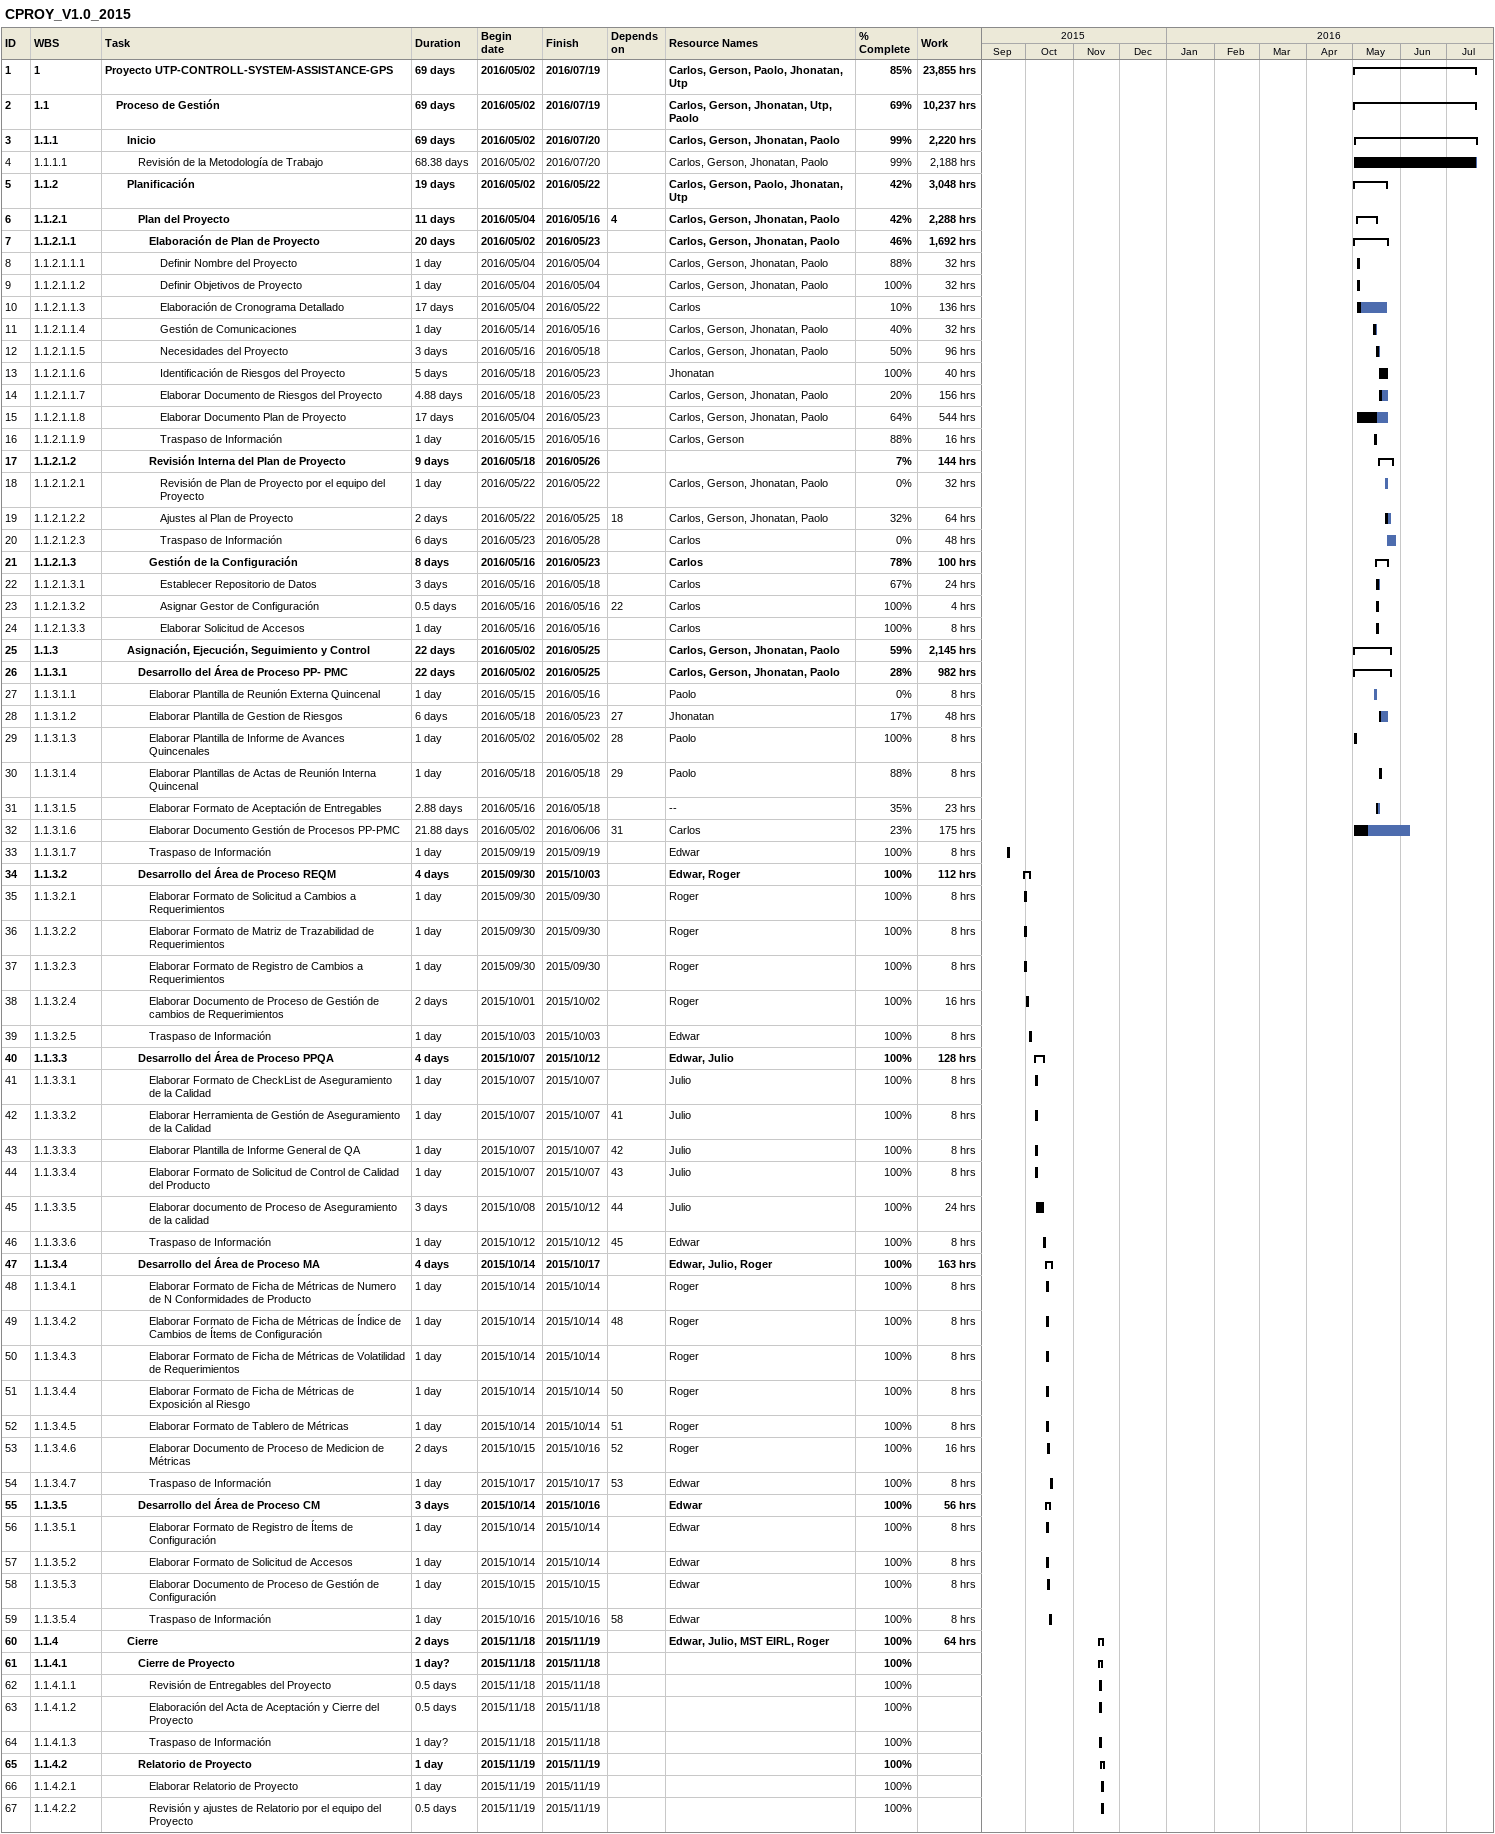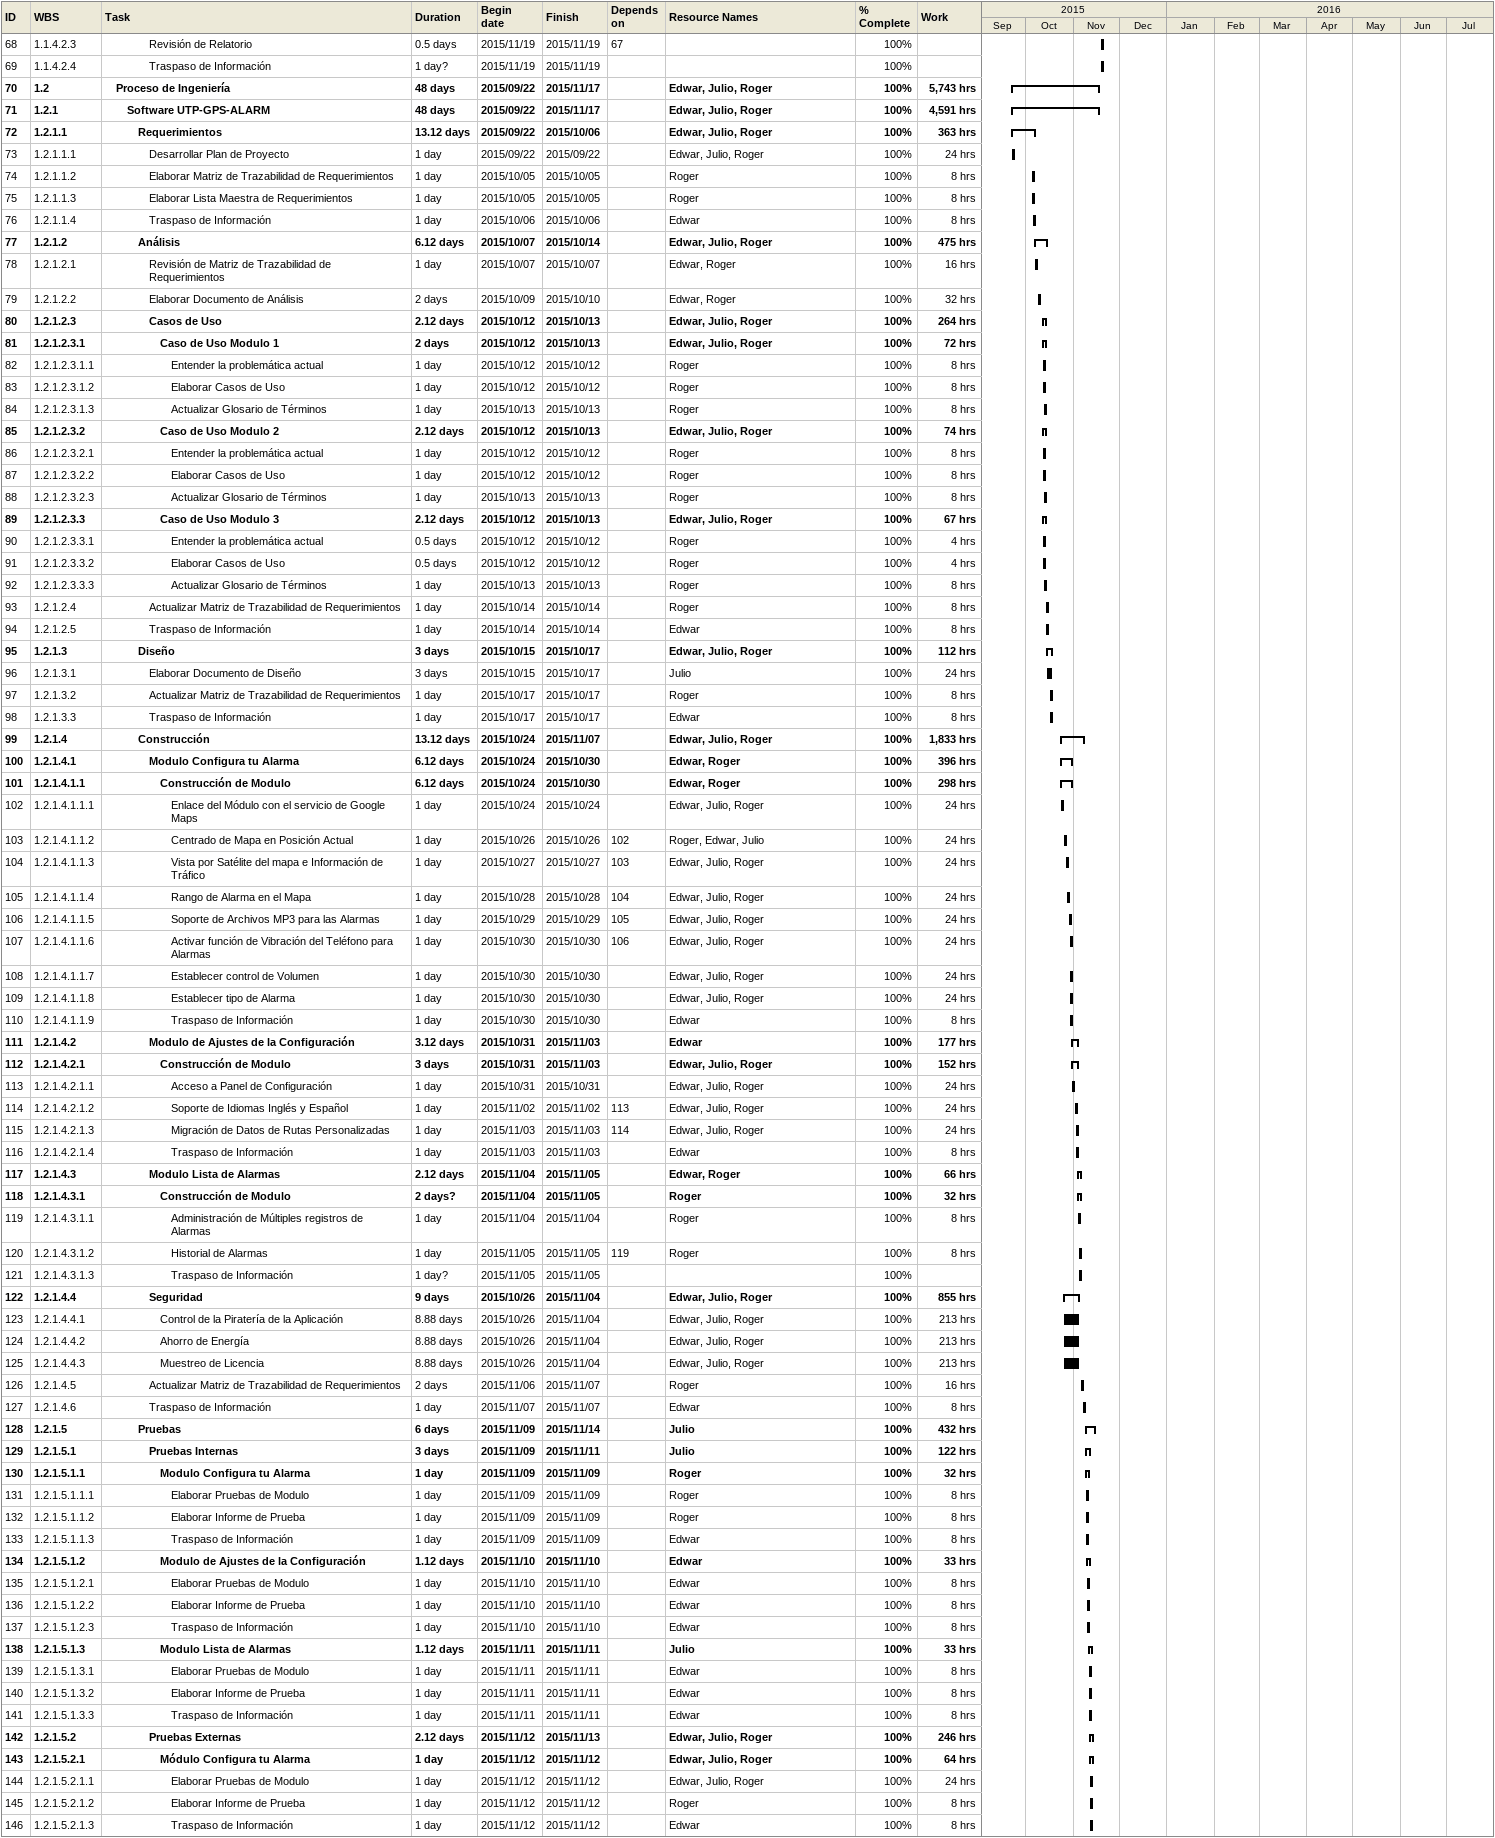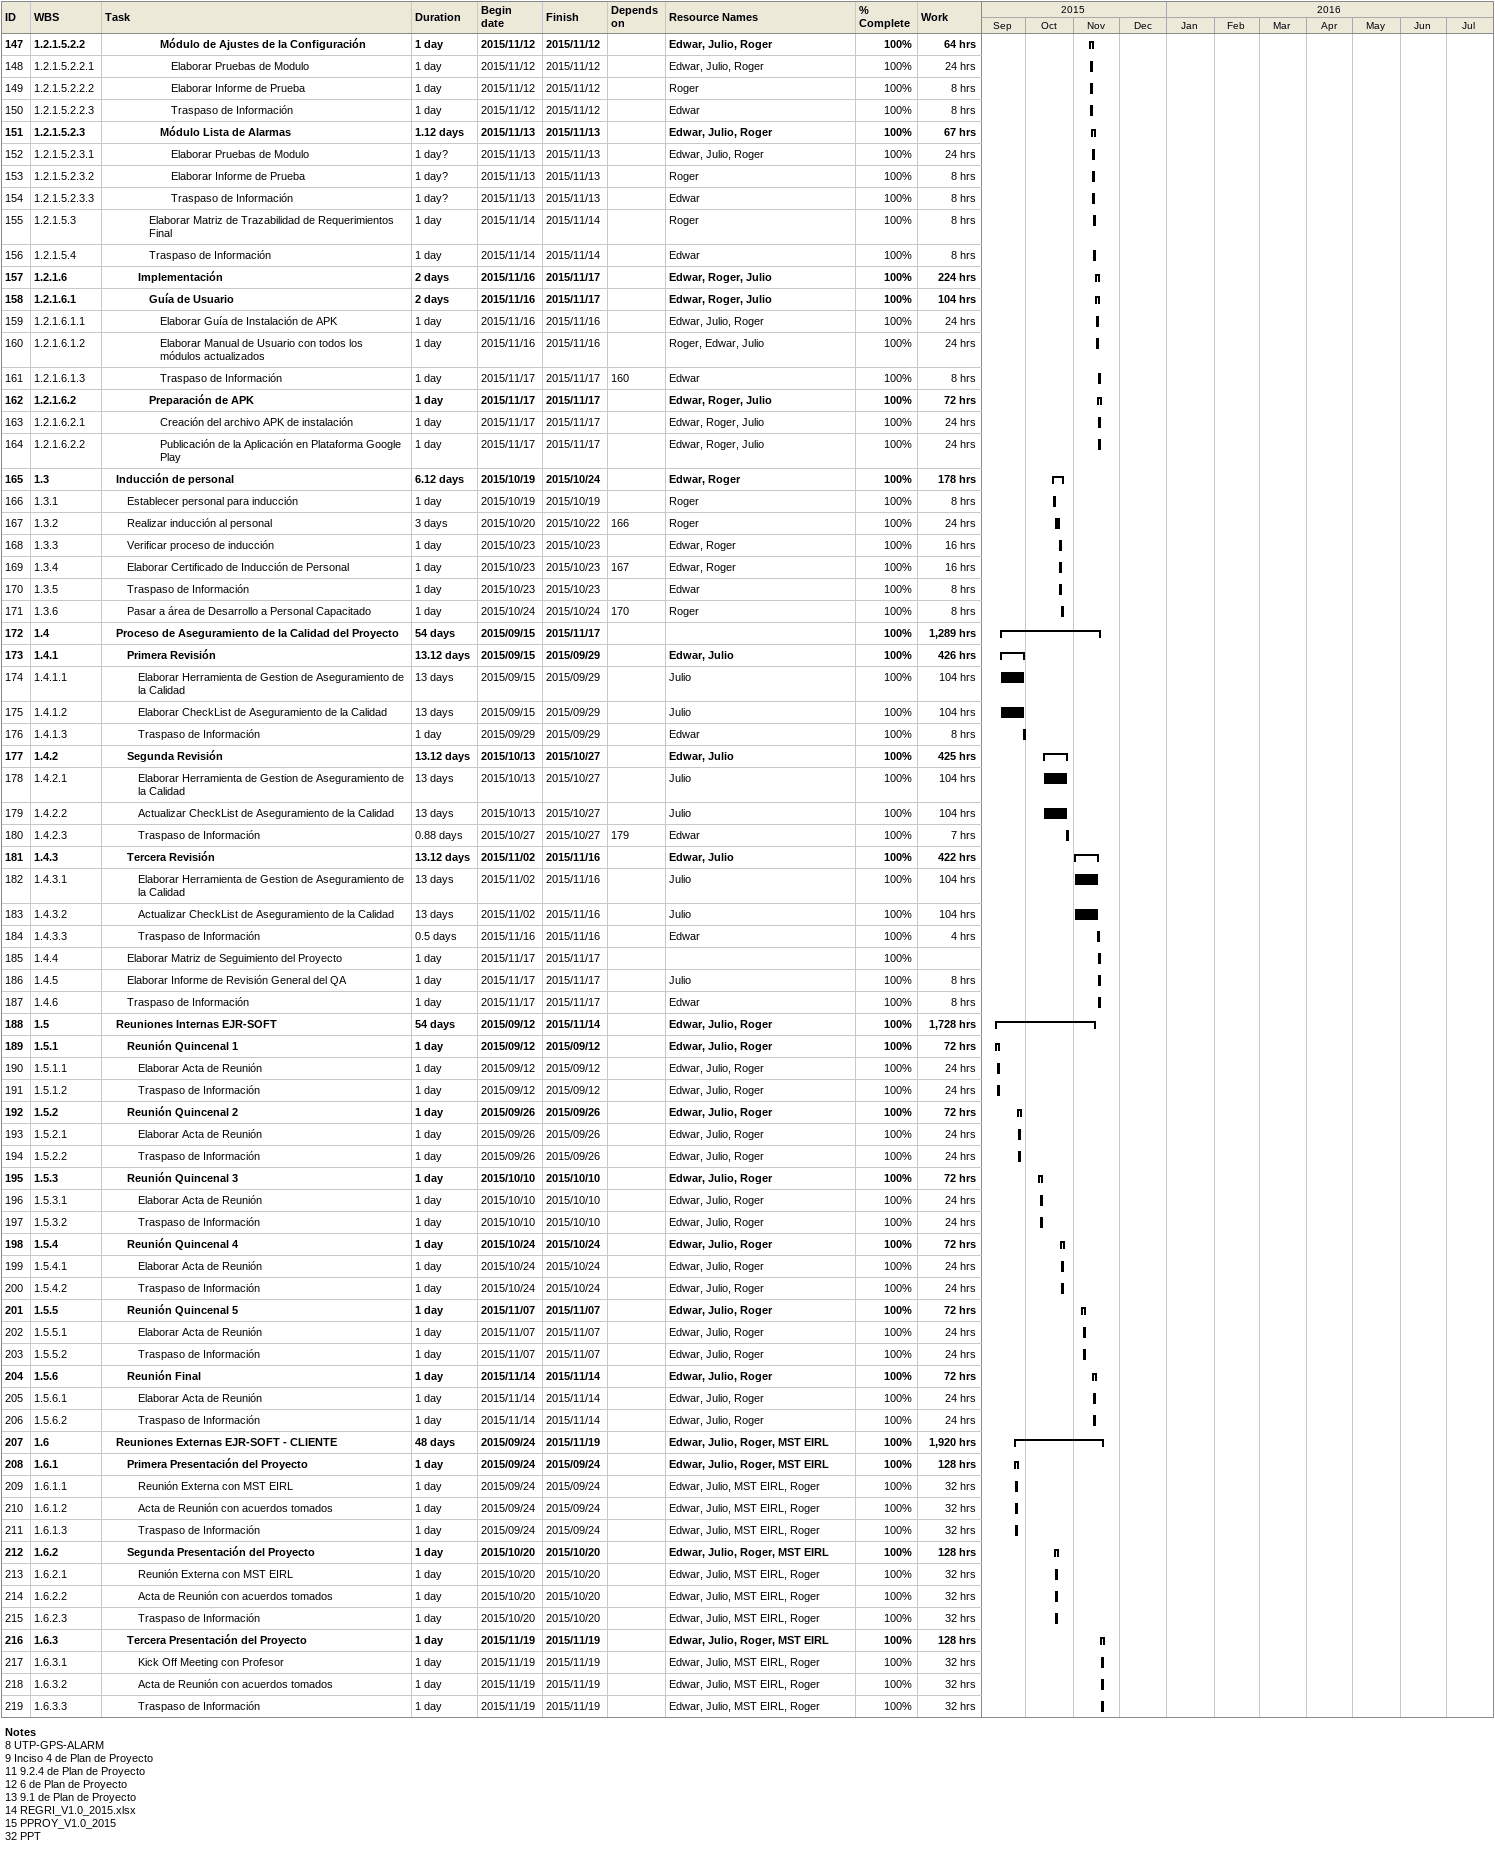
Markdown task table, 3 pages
CPROY_V1.0_2015

| ID | WBS | Task | Duration | Start | Finish | Predecessors | Resources | % complete | Work (h) |
|---|---|---|---|---|---|---|---|---|---|
| 1 | 1 | **Proyecto UTP-CONTROLL-SYSTEM-ASSISTANCE-GPS** | 69d | 2016-05-02 | 2016-07-19 |  | Carlos, Gerson, Paolo, Jhonatan, Utp | 85 | 23855 |
| 2 | 1.1 | **Proceso de Gestión** | 69d | 2016-05-02 | 2016-07-19 |  | Carlos, Gerson, Jhonatan, Utp, Paolo | 69 | 10237 |
| 3 | 1.1.1 | **Inicio** | 69d | 2016-05-02 | 2016-07-20 |  | Carlos, Gerson, Jhonatan, Paolo | 99 | 2220 |
| 4 | 1.1.1.1 | Revisión de la Metodología de Trabajo | 68.38d | 2016-05-02 | 2016-07-20 |  | Carlos, Gerson, Jhonatan, Paolo | 99 | 2188 |
| 5 | 1.1.2 | **Planificación** | 19d | 2016-05-02 | 2016-05-22 |  | Carlos, Gerson, Paolo, Jhonatan, Utp | 42 | 3048 |
| 6 | 1.1.2.1 | **Plan del Proyecto** | 11d | 2016-05-04 | 2016-05-16 | 4 | Carlos, Gerson, Jhonatan, Paolo | 42 | 2288 |
| 7 | 1.1.2.1.1 | **Elaboración de Plan de Proyecto** | 20d | 2016-05-02 | 2016-05-23 |  | Carlos, Gerson, Jhonatan, Paolo | 46 | 1692 |
| 8 | 1.1.2.1.1.1 | Definir Nombre del Proyecto | 1d | 2016-05-04 | 2016-05-04 |  | Carlos, Gerson, Jhonatan, Paolo | 88 | 32 |
| 9 | 1.1.2.1.1.2 | Definir Objetivos de Proyecto | 1d | 2016-05-04 | 2016-05-04 |  | Carlos, Gerson, Jhonatan, Paolo | 100 | 32 |
| 10 | 1.1.2.1.1.3 | Elaboración de Cronograma Detallado | 17d | 2016-05-04 | 2016-05-22 |  | Carlos | 10 | 136 |
| 11 | 1.1.2.1.1.4 | Gestión de Comunicaciones | 1d | 2016-05-14 | 2016-05-16 |  | Carlos, Gerson, Jhonatan, Paolo | 40 | 32 |
| 12 | 1.1.2.1.1.5 | Necesidades del Proyecto | 3d | 2016-05-16 | 2016-05-18 |  | Carlos, Gerson, Jhonatan, Paolo | 50 | 96 |
| 13 | 1.1.2.1.1.6 | Identificación de Riesgos del Proyecto | 5d | 2016-05-18 | 2016-05-23 |  | Jhonatan | 100 | 40 |
| 14 | 1.1.2.1.1.7 | Elaborar Documento de Riesgos del Proyecto | 4.88d | 2016-05-18 | 2016-05-23 |  | Carlos, Gerson, Jhonatan, Paolo | 20 | 156 |
| 15 | 1.1.2.1.1.8 | Elaborar Documento Plan de Proyecto | 17d | 2016-05-04 | 2016-05-23 |  | Carlos, Gerson, Jhonatan, Paolo | 64 | 544 |
| 16 | 1.1.2.1.1.9 | Traspaso de Información | 1d | 2016-05-15 | 2016-05-16 |  | Carlos, Gerson | 88 | 16 |
| 17 | 1.1.2.1.2 | **Revisión Interna del Plan de Proyecto** | 9d | 2016-05-18 | 2016-05-26 |  |  | 7 | 144 |
| 18 | 1.1.2.1.2.1 | Revisión de Plan de Proyecto por el equipo del Proyecto | 1d | 2016-05-22 | 2016-05-22 |  | Carlos, Gerson, Jhonatan, Paolo | 0 | 32 |
| 19 | 1.1.2.1.2.2 | Ajustes al Plan de Proyecto | 2d | 2016-05-22 | 2016-05-25 | 18 | Carlos, Gerson, Jhonatan, Paolo | 32 | 64 |
| 20 | 1.1.2.1.2.3 | Traspaso de Información | 6d | 2016-05-23 | 2016-05-28 |  | Carlos | 0 | 48 |
| 21 | 1.1.2.1.3 | **Gestión de la Configuración** | 8d | 2016-05-16 | 2016-05-23 |  | Carlos | 78 | 100 |
| 22 | 1.1.2.1.3.1 | Establecer Repositorio de Datos | 3d | 2016-05-16 | 2016-05-18 |  | Carlos | 67 | 24 |
| 23 | 1.1.2.1.3.2 | Asignar Gestor de Configuración | 0.5d | 2016-05-16 | 2016-05-16 | 22 | Carlos | 100 | 4 |
| 24 | 1.1.2.1.3.3 | Elaborar Solicitud de Accesos | 1d | 2016-05-16 | 2016-05-16 |  | Carlos | 100 | 8 |
| 25 | 1.1.3 | **Asignación, Ejecución, Seguimiento y Control** | 22d | 2016-05-02 | 2016-05-25 |  | Carlos, Gerson, Jhonatan, Paolo | 59 | 2145 |
| 26 | 1.1.3.1 | **Desarrollo del Área de Proceso PP- PMC** | 22d | 2016-05-02 | 2016-05-25 |  | Carlos, Gerson, Jhonatan, Paolo | 28 | 982 |
| 27 | 1.1.3.1.1 | Elaborar Plantilla de Reunión Externa Quincenal | 1d | 2016-05-15 | 2016-05-16 |  | Paolo | 0 | 8 |
| 28 | 1.1.3.1.2 | Elaborar Plantilla de Gestion de Riesgos | 6d | 2016-05-18 | 2016-05-23 | 27 | Jhonatan | 17 | 48 |
| 29 | 1.1.3.1.3 | Elaborar Plantilla de Informe de Avances Quincenales | 1d | 2016-05-02 | 2016-05-02 | 28 | Paolo | 100 | 8 |
| 30 | 1.1.3.1.4 | Elaborar Plantillas de Actas de Reunión Interna Quincenal | 1d | 2016-05-18 | 2016-05-18 | 29 | Paolo | 88 | 8 |
| 31 | 1.1.3.1.5 | Elaborar Formato de Aceptación de Entregables | 2.88d | 2016-05-16 | 2016-05-18 |  | -- | 35 | 23 |
| 32 | 1.1.3.1.6 | Elaborar Documento Gestión de Procesos PP-PMC | 21.88d | 2016-05-02 | 2016-06-06 | 31 | Carlos | 23 | 175 |
| 33 | 1.1.3.1.7 | Traspaso de Información | 1d | 2015-09-19 | 2015-09-19 |  | Edwar | 100 | 8 |
| 34 | 1.1.3.2 | **Desarrollo del Área de Proceso REQM** | 4d | 2015-09-30 | 2015-10-03 |  | Edwar, Roger | 100 | 112 |
| 35 | 1.1.3.2.1 | Elaborar Formato de Solicitud a Cambios a Requerimientos | 1d | 2015-09-30 | 2015-09-30 |  | Roger | 100 | 8 |
| 36 | 1.1.3.2.2 | Elaborar Formato de Matriz de Trazabilidad de Requerimientos | 1d | 2015-09-30 | 2015-09-30 |  | Roger | 100 | 8 |
| 37 | 1.1.3.2.3 | Elaborar Formato de Registro de Cambios a Requerimientos | 1d | 2015-09-30 | 2015-09-30 |  | Roger | 100 | 8 |
| 38 | 1.1.3.2.4 | Elaborar Documento de Proceso de Gestión de cambios de Requerimientos | 2d | 2015-10-01 | 2015-10-02 |  | Roger | 100 | 16 |
| 39 | 1.1.3.2.5 | Traspaso de Información | 1d | 2015-10-03 | 2015-10-03 |  | Edwar | 100 | 8 |
| 40 | 1.1.3.3 | **Desarrollo del Área de Proceso PPQA** | 4d | 2015-10-07 | 2015-10-12 |  | Edwar, Julio | 100 | 128 |
| 41 | 1.1.3.3.1 | Elaborar Formato de CheckList de Aseguramiento de la Calidad | 1d | 2015-10-07 | 2015-10-07 |  | Julio | 100 | 8 |
| 42 | 1.1.3.3.2 | Elaborar Herramienta de Gestión de Aseguramiento de la Calidad | 1d | 2015-10-07 | 2015-10-07 | 41 | Julio | 100 | 8 |
| 43 | 1.1.3.3.3 | Elaborar Plantilla de Informe General de QA | 1d | 2015-10-07 | 2015-10-07 | 42 | Julio | 100 | 8 |
| 44 | 1.1.3.3.4 | Elaborar Formato de Solicitud de Control de Calidad del Producto | 1d | 2015-10-07 | 2015-10-07 | 43 | Julio | 100 | 8 |
| 45 | 1.1.3.3.5 | Elaborar documento de Proceso de Aseguramiento de la calidad | 3d | 2015-10-08 | 2015-10-12 | 44 | Julio | 100 | 24 |
| 46 | 1.1.3.3.6 | Traspaso de Información | 1d | 2015-10-12 | 2015-10-12 | 45 | Edwar | 100 | 8 |
| 47 | 1.1.3.4 | **Desarrollo del Área de Proceso MA** | 4d | 2015-10-14 | 2015-10-17 |  | Edwar, Julio, Roger | 100 | 163 |
| 48 | 1.1.3.4.1 | Elaborar Formato de Ficha de Métricas de Numero de N Conformidades de Producto | 1d | 2015-10-14 | 2015-10-14 |  | Roger | 100 | 8 |
| 49 | 1.1.3.4.2 | Elaborar Formato de Ficha de Métricas de Índice de Cambios de Ítems de Configuración | 1d | 2015-10-14 | 2015-10-14 | 48 | Roger | 100 | 8 |
| 50 | 1.1.3.4.3 | Elaborar Formato de Ficha de Métricas de Volatilidad de Requerimientos | 1d | 2015-10-14 | 2015-10-14 |  | Roger | 100 | 8 |
| 51 | 1.1.3.4.4 | Elaborar Formato de Ficha de Métricas de Exposición al Riesgo | 1d | 2015-10-14 | 2015-10-14 | 50 | Roger | 100 | 8 |
| 52 | 1.1.3.4.5 | Elaborar Formato de Tablero de Métricas | 1d | 2015-10-14 | 2015-10-14 | 51 | Roger | 100 | 8 |
| 53 | 1.1.3.4.6 | Elaborar Documento de Proceso de Medicion de Métricas | 2d | 2015-10-15 | 2015-10-16 | 52 | Roger | 100 | 16 |
| 54 | 1.1.3.4.7 | Traspaso de Información | 1d | 2015-10-17 | 2015-10-17 | 53 | Edwar | 100 | 8 |
| 55 | 1.1.3.5 | **Desarrollo del Área de Proceso CM** | 3d | 2015-10-14 | 2015-10-16 |  | Edwar | 100 | 56 |
| 56 | 1.1.3.5.1 | Elaborar Formato de Registro de Ítems de Configuración | 1d | 2015-10-14 | 2015-10-14 |  | Edwar | 100 | 8 |
| 57 | 1.1.3.5.2 | Elaborar Formato de Solicitud de Accesos | 1d | 2015-10-14 | 2015-10-14 |  | Edwar | 100 | 8 |
| 58 | 1.1.3.5.3 | Elaborar Documento de Proceso de Gestión de Configuración | 1d | 2015-10-15 | 2015-10-15 |  | Edwar | 100 | 8 |
| 59 | 1.1.3.5.4 | Traspaso de Información | 1d | 2015-10-16 | 2015-10-16 | 58 | Edwar | 100 | 8 |
| 60 | 1.1.4 | **Cierre** | 2d | 2015-11-18 | 2015-11-19 |  | Edwar, Julio, MST EIRL, Roger | 100 | 64 |
| 61 | 1.1.4.1 | **Cierre de Proyecto** | 1d? | 2015-11-18 | 2015-11-18 |  |  | 100 |  |
| 62 | 1.1.4.1.1 | Revisión de Entregables del Proyecto | 0.5d | 2015-11-18 | 2015-11-18 |  |  | 100 |  |
| 63 | 1.1.4.1.2 | Elaboración del Acta de Aceptación y Cierre del Proyecto | 0.5d | 2015-11-18 | 2015-11-18 |  |  | 100 |  |
| 64 | 1.1.4.1.3 | Traspaso de Información | 1d? | 2015-11-18 | 2015-11-18 |  |  | 100 |  |
| 65 | 1.1.4.2 | **Relatorio de Proyecto** | 1d | 2015-11-19 | 2015-11-19 |  |  | 100 |  |
| 66 | 1.1.4.2.1 | Elaborar Relatorio de Proyecto | 1d | 2015-11-19 | 2015-11-19 |  |  | 100 |  |
| 67 | 1.1.4.2.2 | Revisión y ajustes de Relatorio por el equipo del Proyecto | 0.5d | 2015-11-19 | 2015-11-19 |  |  | 100 |  |
| 68 | 1.1.4.2.3 | Revisión de Relatorio | 0.5d | 2015-11-19 | 2015-11-19 | 67 |  | 100 |  |
| 69 | 1.1.4.2.4 | Traspaso de Información | 1d? | 2015-11-19 | 2015-11-19 |  |  | 100 |  |
| 70 | 1.2 | **Proceso de Ingeniería** | 48d | 2015-09-22 | 2015-11-17 |  | Edwar, Julio, Roger | 100 | 5743 |
| 71 | 1.2.1 | **Software UTP-GPS-ALARM** | 48d | 2015-09-22 | 2015-11-17 |  | Edwar, Julio, Roger | 100 | 4591 |
| 72 | 1.2.1.1 | **Requerimientos** | 13.12d | 2015-09-22 | 2015-10-06 |  | Edwar, Julio, Roger | 100 | 363 |
| 73 | 1.2.1.1.1 | Desarrollar Plan de Proyecto | 1d | 2015-09-22 | 2015-09-22 |  | Edwar, Julio, Roger | 100 | 24 |
| 74 | 1.2.1.1.2 | Elaborar Matriz de Trazabilidad de Requerimientos | 1d | 2015-10-05 | 2015-10-05 |  | Roger | 100 | 8 |
| 75 | 1.2.1.1.3 | Elaborar Lista Maestra de Requerimientos | 1d | 2015-10-05 | 2015-10-05 |  | Roger | 100 | 8 |
| 76 | 1.2.1.1.4 | Traspaso de Información | 1d | 2015-10-06 | 2015-10-06 |  | Edwar | 100 | 8 |
| 77 | 1.2.1.2 | **Análisis** | 6.12d | 2015-10-07 | 2015-10-14 |  | Edwar, Julio, Roger | 100 | 475 |
| 78 | 1.2.1.2.1 | Revisión de Matriz de Trazabilidad de Requerimientos | 1d | 2015-10-07 | 2015-10-07 |  | Edwar, Roger | 100 | 16 |
| 79 | 1.2.1.2.2 | Elaborar Documento de Análisis | 2d | 2015-10-09 | 2015-10-10 |  | Edwar, Roger | 100 | 32 |
| 80 | 1.2.1.2.3 | **Casos de Uso** | 2.12d | 2015-10-12 | 2015-10-13 |  | Edwar, Julio, Roger | 100 | 264 |
| 81 | 1.2.1.2.3.1 | **Caso de Uso Modulo 1** | 2d | 2015-10-12 | 2015-10-13 |  | Edwar, Julio, Roger | 100 | 72 |
| 82 | 1.2.1.2.3.1.1 | Entender la problemática actual | 1d | 2015-10-12 | 2015-10-12 |  | Roger | 100 | 8 |
| 83 | 1.2.1.2.3.1.2 | Elaborar Casos de Uso | 1d | 2015-10-12 | 2015-10-12 |  | Roger | 100 | 8 |
| 84 | 1.2.1.2.3.1.3 | Actualizar Glosario de Términos | 1d | 2015-10-13 | 2015-10-13 |  | Roger | 100 | 8 |
| 85 | 1.2.1.2.3.2 | **Caso de Uso Modulo 2** | 2.12d | 2015-10-12 | 2015-10-13 |  | Edwar, Julio, Roger | 100 | 74 |
| 86 | 1.2.1.2.3.2.1 | Entender la problemática actual | 1d | 2015-10-12 | 2015-10-12 |  | Roger | 100 | 8 |
| 87 | 1.2.1.2.3.2.2 | Elaborar Casos de Uso | 1d | 2015-10-12 | 2015-10-12 |  | Roger | 100 | 8 |
| 88 | 1.2.1.2.3.2.3 | Actualizar Glosario de Términos | 1d | 2015-10-13 | 2015-10-13 |  | Roger | 100 | 8 |
| 89 | 1.2.1.2.3.3 | **Caso de Uso Modulo 3** | 2.12d | 2015-10-12 | 2015-10-13 |  | Edwar, Julio, Roger | 100 | 67 |
| 90 | 1.2.1.2.3.3.1 | Entender la problemática actual | 0.5d | 2015-10-12 | 2015-10-12 |  | Roger | 100 | 4 |
| 91 | 1.2.1.2.3.3.2 | Elaborar Casos de Uso | 0.5d | 2015-10-12 | 2015-10-12 |  | Roger | 100 | 4 |
| 92 | 1.2.1.2.3.3.3 | Actualizar Glosario de Términos | 1d | 2015-10-13 | 2015-10-13 |  | Roger | 100 | 8 |
| 93 | 1.2.1.2.4 | Actualizar Matriz de Trazabilidad de Requerimientos | 1d | 2015-10-14 | 2015-10-14 |  | Roger | 100 | 8 |
| 94 | 1.2.1.2.5 | Traspaso de Información | 1d | 2015-10-14 | 2015-10-14 |  | Edwar | 100 | 8 |
| 95 | 1.2.1.3 | **Diseño** | 3d | 2015-10-15 | 2015-10-17 |  | Edwar, Julio, Roger | 100 | 112 |
| 96 | 1.2.1.3.1 | Elaborar Documento de Diseño | 3d | 2015-10-15 | 2015-10-17 |  | Julio | 100 | 24 |
| 97 | 1.2.1.3.2 | Actualizar Matriz de Trazabilidad de Requerimientos | 1d | 2015-10-17 | 2015-10-17 |  | Roger | 100 | 8 |
| 98 | 1.2.1.3.3 | Traspaso de Información | 1d | 2015-10-17 | 2015-10-17 |  | Edwar | 100 | 8 |
| 99 | 1.2.1.4 | **Construcción** | 13.12d | 2015-10-24 | 2015-11-07 |  | Edwar, Julio, Roger | 100 | 1833 |
| 100 | 1.2.1.4.1 | **Modulo Configura tu Alarma** | 6.12d | 2015-10-24 | 2015-10-30 |  | Edwar, Roger | 100 | 396 |
| 101 | 1.2.1.4.1.1 | **Construcción de Modulo** | 6.12d | 2015-10-24 | 2015-10-30 |  | Edwar, Roger | 100 | 298 |
| 102 | 1.2.1.4.1.1.1 | Enlace del Módulo con el servicio de Google Maps | 1d | 2015-10-24 | 2015-10-24 |  | Edwar, Julio, Roger | 100 | 24 |
| 103 | 1.2.1.4.1.1.2 | Centrado de Mapa en Posición Actual | 1d | 2015-10-26 | 2015-10-26 | 102 | Roger, Edwar, Julio | 100 | 24 |
| 104 | 1.2.1.4.1.1.3 | Vista por Satélite del mapa e Información de Tráfico | 1d | 2015-10-27 | 2015-10-27 | 103 | Edwar, Julio, Roger | 100 | 24 |
| 105 | 1.2.1.4.1.1.4 | Rango de Alarma en el Mapa | 1d | 2015-10-28 | 2015-10-28 | 104 | Edwar, Julio, Roger | 100 | 24 |
| 106 | 1.2.1.4.1.1.5 | Soporte de Archivos MP3 para las Alarmas | 1d | 2015-10-29 | 2015-10-29 | 105 | Edwar, Julio, Roger | 100 | 24 |
| 107 | 1.2.1.4.1.1.6 | Activar función de Vibración del Teléfono para Alarmas | 1d | 2015-10-30 | 2015-10-30 | 106 | Edwar, Julio, Roger | 100 | 24 |
| 108 | 1.2.1.4.1.1.7 | Establecer control de Volumen | 1d | 2015-10-30 | 2015-10-30 |  | Edwar, Julio, Roger | 100 | 24 |
| 109 | 1.2.1.4.1.1.8 | Establecer tipo de Alarma | 1d | 2015-10-30 | 2015-10-30 |  | Edwar, Julio, Roger | 100 | 24 |
| 110 | 1.2.1.4.1.1.9 | Traspaso de Información | 1d | 2015-10-30 | 2015-10-30 |  | Edwar | 100 | 8 |
| 111 | 1.2.1.4.2 | **Modulo de Ajustes de la Configuración** | 3.12d | 2015-10-31 | 2015-11-03 |  | Edwar | 100 | 177 |
| 112 | 1.2.1.4.2.1 | **Construcción de Modulo** | 3d | 2015-10-31 | 2015-11-03 |  | Edwar, Julio, Roger | 100 | 152 |
| 113 | 1.2.1.4.2.1.1 | Acceso a Panel de Configuración | 1d | 2015-10-31 | 2015-10-31 |  | Edwar, Julio, Roger | 100 | 24 |
| 114 | 1.2.1.4.2.1.2 | Soporte de Idiomas Inglés y Español | 1d | 2015-11-02 | 2015-11-02 | 113 | Edwar, Julio, Roger | 100 | 24 |
| 115 | 1.2.1.4.2.1.3 | Migración de Datos de Rutas Personalizadas | 1d | 2015-11-03 | 2015-11-03 | 114 | Edwar, Julio, Roger | 100 | 24 |
| 116 | 1.2.1.4.2.1.4 | Traspaso de Información | 1d | 2015-11-03 | 2015-11-03 |  | Edwar | 100 | 8 |
| 117 | 1.2.1.4.3 | **Modulo Lista de Alarmas** | 2.12d | 2015-11-04 | 2015-11-05 |  | Edwar, Roger | 100 | 66 |
| 118 | 1.2.1.4.3.1 | **Construcción de Modulo** | 2d? | 2015-11-04 | 2015-11-05 |  | Roger | 100 | 32 |
| 119 | 1.2.1.4.3.1.1 | Administración de Múltiples registros de Alarmas | 1d | 2015-11-04 | 2015-11-04 |  | Roger | 100 | 8 |
| 120 | 1.2.1.4.3.1.2 | Historial de Alarmas | 1d | 2015-11-05 | 2015-11-05 | 119 | Roger | 100 | 8 |
| 121 | 1.2.1.4.3.1.3 | Traspaso de Información | 1d? | 2015-11-05 | 2015-11-05 |  |  | 100 |  |
| 122 | 1.2.1.4.4 | **Seguridad** | 9d | 2015-10-26 | 2015-11-04 |  | Edwar, Julio, Roger | 100 | 855 |
| 123 | 1.2.1.4.4.1 | Control de la Piratería de la Aplicación | 8.88d | 2015-10-26 | 2015-11-04 |  | Edwar, Julio, Roger | 100 | 213 |
| 124 | 1.2.1.4.4.2 | Ahorro de Energía | 8.88d | 2015-10-26 | 2015-11-04 |  | Edwar, Julio, Roger | 100 | 213 |
| 125 | 1.2.1.4.4.3 | Muestreo de Licencia | 8.88d | 2015-10-26 | 2015-11-04 |  | Edwar, Julio, Roger | 100 | 213 |
| 126 | 1.2.1.4.5 | Actualizar Matriz de Trazabilidad de Requerimientos | 2d | 2015-11-06 | 2015-11-07 |  | Roger | 100 | 16 |
| 127 | 1.2.1.4.6 | Traspaso de Información | 1d | 2015-11-07 | 2015-11-07 |  | Edwar | 100 | 8 |
| 128 | 1.2.1.5 | **Pruebas** | 6d | 2015-11-09 | 2015-11-14 |  | Julio | 100 | 432 |
| 129 | 1.2.1.5.1 | **Pruebas Internas** | 3d | 2015-11-09 | 2015-11-11 |  | Julio | 100 | 122 |
| 130 | 1.2.1.5.1.1 | **Modulo Configura tu Alarma** | 1d | 2015-11-09 | 2015-11-09 |  | Roger | 100 | 32 |
| 131 | 1.2.1.5.1.1.1 | Elaborar Pruebas de Modulo | 1d | 2015-11-09 | 2015-11-09 |  | Roger | 100 | 8 |
| 132 | 1.2.1.5.1.1.2 | Elaborar Informe de Prueba | 1d | 2015-11-09 | 2015-11-09 |  | Roger | 100 | 8 |
| 133 | 1.2.1.5.1.1.3 | Traspaso de Información | 1d | 2015-11-09 | 2015-11-09 |  | Edwar | 100 | 8 |
| 134 | 1.2.1.5.1.2 | **Modulo de Ajustes de la Configuración** | 1.12d | 2015-11-10 | 2015-11-10 |  | Edwar | 100 | 33 |
| 135 | 1.2.1.5.1.2.1 | Elaborar Pruebas de Modulo | 1d | 2015-11-10 | 2015-11-10 |  | Edwar | 100 | 8 |
| 136 | 1.2.1.5.1.2.2 | Elaborar Informe de Prueba | 1d | 2015-11-10 | 2015-11-10 |  | Edwar | 100 | 8 |
| 137 | 1.2.1.5.1.2.3 | Traspaso de Información | 1d | 2015-11-10 | 2015-11-10 |  | Edwar | 100 | 8 |
| 138 | 1.2.1.5.1.3 | **Modulo Lista de Alarmas** | 1.12d | 2015-11-11 | 2015-11-11 |  | Julio | 100 | 33 |
| 139 | 1.2.1.5.1.3.1 | Elaborar Pruebas de Modulo | 1d | 2015-11-11 | 2015-11-11 |  | Edwar | 100 | 8 |
| 140 | 1.2.1.5.1.3.2 | Elaborar Informe de Prueba | 1d | 2015-11-11 | 2015-11-11 |  | Edwar | 100 | 8 |
| 141 | 1.2.1.5.1.3.3 | Traspaso de Información | 1d | 2015-11-11 | 2015-11-11 |  | Edwar | 100 | 8 |
| 142 | 1.2.1.5.2 | **Pruebas Externas** | 2.12d | 2015-11-12 | 2015-11-13 |  | Edwar, Julio, Roger | 100 | 246 |
| 143 | 1.2.1.5.2.1 | **Módulo Configura tu Alarma** | 1d | 2015-11-12 | 2015-11-12 |  | Edwar, Julio, Roger | 100 | 64 |
| 144 | 1.2.1.5.2.1.1 | Elaborar Pruebas de Modulo | 1d | 2015-11-12 | 2015-11-12 |  | Edwar, Julio, Roger | 100 | 24 |
| 145 | 1.2.1.5.2.1.2 | Elaborar Informe de Prueba | 1d | 2015-11-12 | 2015-11-12 |  | Roger | 100 | 8 |
| 146 | 1.2.1.5.2.1.3 | Traspaso de Información | 1d | 2015-11-12 | 2015-11-12 |  | Edwar | 100 | 8 |
| 147 | 1.2.1.5.2.2 | **Módulo de Ajustes de la Configuración** | 1d | 2015-11-12 | 2015-11-12 |  | Edwar, Julio, Roger | 100 | 64 |
| 148 | 1.2.1.5.2.2.1 | Elaborar Pruebas de Modulo | 1d | 2015-11-12 | 2015-11-12 |  | Edwar, Julio, Roger | 100 | 24 |
| 149 | 1.2.1.5.2.2.2 | Elaborar Informe de Prueba | 1d | 2015-11-12 | 2015-11-12 |  | Roger | 100 | 8 |
| 150 | 1.2.1.5.2.2.3 | Traspaso de Información | 1d | 2015-11-12 | 2015-11-12 |  | Edwar | 100 | 8 |
| 151 | 1.2.1.5.2.3 | **Módulo Lista de Alarmas** | 1.12d | 2015-11-13 | 2015-11-13 |  | Edwar, Julio, Roger | 100 | 67 |
| 152 | 1.2.1.5.2.3.1 | Elaborar Pruebas de Modulo | 1d? | 2015-11-13 | 2015-11-13 |  | Edwar, Julio, Roger | 100 | 24 |
| 153 | 1.2.1.5.2.3.2 | Elaborar Informe de Prueba | 1d? | 2015-11-13 | 2015-11-13 |  | Roger | 100 | 8 |
| 154 | 1.2.1.5.2.3.3 | Traspaso de Información | 1d? | 2015-11-13 | 2015-11-13 |  | Edwar | 100 | 8 |
| 155 | 1.2.1.5.3 | Elaborar Matriz de Trazabilidad de Requerimientos Final | 1d | 2015-11-14 | 2015-11-14 |  | Roger | 100 | 8 |
| 156 | 1.2.1.5.4 | Traspaso de Información | 1d | 2015-11-14 | 2015-11-14 |  | Edwar | 100 | 8 |
| 157 | 1.2.1.6 | **Implementación** | 2d | 2015-11-16 | 2015-11-17 |  | Edwar, Roger, Julio | 100 | 224 |
| 158 | 1.2.1.6.1 | **Guía de Usuario** | 2d | 2015-11-16 | 2015-11-17 |  | Edwar, Roger, Julio | 100 | 104 |
| 159 | 1.2.1.6.1.1 | Elaborar Guía de Instalación de APK | 1d | 2015-11-16 | 2015-11-16 |  | Edwar, Julio, Roger | 100 | 24 |
| 160 | 1.2.1.6.1.2 | Elaborar Manual de Usuario con todos los módulos actualizados | 1d | 2015-11-16 | 2015-11-16 |  | Roger, Edwar, Julio | 100 | 24 |
| 161 | 1.2.1.6.1.3 | Traspaso de Información | 1d | 2015-11-17 | 2015-11-17 | 160 | Edwar | 100 | 8 |
| 162 | 1.2.1.6.2 | **Preparación de APK** | 1d | 2015-11-17 | 2015-11-17 |  | Edwar, Roger, Julio | 100 | 72 |
| 163 | 1.2.1.6.2.1 | Creación del archivo APK de instalación | 1d | 2015-11-17 | 2015-11-17 |  | Edwar, Roger, Julio | 100 | 24 |
| 164 | 1.2.1.6.2.2 | Publicación de la Aplicación en Plataforma Google Play | 1d | 2015-11-17 | 2015-11-17 |  | Edwar, Roger, Julio | 100 | 24 |
| 165 | 1.3 | **Inducción de personal** | 6.12d | 2015-10-19 | 2015-10-24 |  | Edwar, Roger | 100 | 178 |
| 166 | 1.3.1 | Establecer personal para inducción | 1d | 2015-10-19 | 2015-10-19 |  | Roger | 100 | 8 |
| 167 | 1.3.2 | Realizar inducción al personal | 3d | 2015-10-20 | 2015-10-22 | 166 | Roger | 100 | 24 |
| 168 | 1.3.3 | Verificar proceso de inducción | 1d | 2015-10-23 | 2015-10-23 |  | Edwar, Roger | 100 | 16 |
| 169 | 1.3.4 | Elaborar Certificado de Inducción de Personal | 1d | 2015-10-23 | 2015-10-23 | 167 | Edwar, Roger | 100 | 16 |
| 170 | 1.3.5 | Traspaso de Información | 1d | 2015-10-23 | 2015-10-23 |  | Edwar | 100 | 8 |
| 171 | 1.3.6 | Pasar a área de Desarrollo a Personal Capacitado | 1d | 2015-10-24 | 2015-10-24 | 170 | Roger | 100 | 8 |
| 172 | 1.4 | **Proceso de Aseguramiento de la Calidad del Proyecto** | 54d | 2015-09-15 | 2015-11-17 |  |  | 100 | 1289 |
| 173 | 1.4.1 | **Primera Revisión** | 13.12d | 2015-09-15 | 2015-09-29 |  | Edwar, Julio | 100 | 426 |
| 174 | 1.4.1.1 | Elaborar Herramienta de Gestion de Aseguramiento de la Calidad | 13d | 2015-09-15 | 2015-09-29 |  | Julio | 100 | 104 |
| 175 | 1.4.1.2 | Elaborar CheckList de Aseguramiento de la Calidad | 13d | 2015-09-15 | 2015-09-29 |  | Julio | 100 | 104 |
| 176 | 1.4.1.3 | Traspaso de Información | 1d | 2015-09-29 | 2015-09-29 |  | Edwar | 100 | 8 |
| 177 | 1.4.2 | **Segunda Revisión** | 13.12d | 2015-10-13 | 2015-10-27 |  | Edwar, Julio | 100 | 425 |
| 178 | 1.4.2.1 | Elaborar Herramienta de Gestion de Aseguramiento de la Calidad | 13d | 2015-10-13 | 2015-10-27 |  | Julio | 100 | 104 |
| 179 | 1.4.2.2 | Actualizar CheckList de Aseguramiento de la Calidad | 13d | 2015-10-13 | 2015-10-27 |  | Julio | 100 | 104 |
| 180 | 1.4.2.3 | Traspaso de Información | 0.88d | 2015-10-27 | 2015-10-27 | 179 | Edwar | 100 | 7 |
| 181 | 1.4.3 | **Tercera Revisión** | 13.12d | 2015-11-02 | 2015-11-16 |  | Edwar, Julio | 100 | 422 |
| 182 | 1.4.3.1 | Elaborar Herramienta de Gestion de Aseguramiento de la Calidad | 13d | 2015-11-02 | 2015-11-16 |  | Julio | 100 | 104 |
| 183 | 1.4.3.2 | Actualizar CheckList de Aseguramiento de la Calidad | 13d | 2015-11-02 | 2015-11-16 |  | Julio | 100 | 104 |
| 184 | 1.4.3.3 | Traspaso de Información | 0.5d | 2015-11-16 | 2015-11-16 |  | Edwar | 100 | 4 |
| 185 | 1.4.4 | Elaborar Matriz de Seguimiento del Proyecto | 1d | 2015-11-17 | 2015-11-17 |  |  | 100 |  |
| 186 | 1.4.5 | Elaborar Informe de Revisión General del QA | 1d | 2015-11-17 | 2015-11-17 |  | Julio | 100 | 8 |
| 187 | 1.4.6 | Traspaso de Información | 1d | 2015-11-17 | 2015-11-17 |  | Edwar | 100 | 8 |
| 188 | 1.5 | **Reuniones Internas EJR-SOFT** | 54d | 2015-09-12 | 2015-11-14 |  | Edwar, Julio, Roger | 100 | 1728 |
| 189 | 1.5.1 | **Reunión Quincenal 1** | 1d | 2015-09-12 | 2015-09-12 |  | Edwar, Julio, Roger | 100 | 72 |
| 190 | 1.5.1.1 | Elaborar Acta de Reunión | 1d | 2015-09-12 | 2015-09-12 |  | Edwar, Julio, Roger | 100 | 24 |
| 191 | 1.5.1.2 | Traspaso de Información | 1d | 2015-09-12 | 2015-09-12 |  | Edwar, Julio, Roger | 100 | 24 |
| 192 | 1.5.2 | **Reunión Quincenal 2** | 1d | 2015-09-26 | 2015-09-26 |  | Edwar, Julio, Roger | 100 | 72 |
| 193 | 1.5.2.1 | Elaborar Acta de Reunión | 1d | 2015-09-26 | 2015-09-26 |  | Edwar, Julio, Roger | 100 | 24 |
| 194 | 1.5.2.2 | Traspaso de Información | 1d | 2015-09-26 | 2015-09-26 |  | Edwar, Julio, Roger | 100 | 24 |
| 195 | 1.5.3 | **Reunión Quincenal 3** | 1d | 2015-10-10 | 2015-10-10 |  | Edwar, Julio, Roger | 100 | 72 |
| 196 | 1.5.3.1 | Elaborar Acta de Reunión | 1d | 2015-10-10 | 2015-10-10 |  | Edwar, Julio, Roger | 100 | 24 |
| 197 | 1.5.3.2 | Traspaso de Información | 1d | 2015-10-10 | 2015-10-10 |  | Edwar, Julio, Roger | 100 | 24 |
| 198 | 1.5.4 | **Reunión Quincenal 4** | 1d | 2015-10-24 | 2015-10-24 |  | Edwar, Julio, Roger | 100 | 72 |
| 199 | 1.5.4.1 | Elaborar Acta de Reunión | 1d | 2015-10-24 | 2015-10-24 |  | Edwar, Julio, Roger | 100 | 24 |
| 200 | 1.5.4.2 | Traspaso de Información | 1d | 2015-10-24 | 2015-10-24 |  | Edwar, Julio, Roger | 100 | 24 |
| 201 | 1.5.5 | **Reunión Quincenal 5** | 1d | 2015-11-07 | 2015-11-07 |  | Edwar, Julio, Roger | 100 | 72 |
| 202 | 1.5.5.1 | Elaborar Acta de Reunión | 1d | 2015-11-07 | 2015-11-07 |  | Edwar, Julio, Roger | 100 | 24 |
| 203 | 1.5.5.2 | Traspaso de Información | 1d | 2015-11-07 | 2015-11-07 |  | Edwar, Julio, Roger | 100 | 24 |
| 204 | 1.5.6 | **Reunión Final** | 1d | 2015-11-14 | 2015-11-14 |  | Edwar, Julio, Roger | 100 | 72 |
| 205 | 1.5.6.1 | Elaborar Acta de Reunión | 1d | 2015-11-14 | 2015-11-14 |  | Edwar, Julio, Roger | 100 | 24 |
| 206 | 1.5.6.2 | Traspaso de Información | 1d | 2015-11-14 | 2015-11-14 |  | Edwar, Julio, Roger | 100 | 24 |
| 207 | 1.6 | **Reuniones Externas EJR-SOFT - CLIENTE** | 48d | 2015-09-24 | 2015-11-19 |  | Edwar, Julio, Roger, MST EIRL | 100 | 1920 |
| 208 | 1.6.1 | **Primera Presentación del Proyecto** | 1d | 2015-09-24 | 2015-09-24 |  | Edwar, Julio, Roger, MST EIRL | 100 | 128 |
| 209 | 1.6.1.1 | Reunión Externa con MST EIRL | 1d | 2015-09-24 | 2015-09-24 |  | Edwar, Julio, MST EIRL, Roger | 100 | 32 |
| 210 | 1.6.1.2 | Acta de Reunión con acuerdos tomados | 1d | 2015-09-24 | 2015-09-24 |  | Edwar, Julio, MST EIRL, Roger | 100 | 32 |
| 211 | 1.6.1.3 | Traspaso de Información | 1d | 2015-09-24 | 2015-09-24 |  | Edwar, Julio, MST EIRL, Roger | 100 | 32 |
| 212 | 1.6.2 | **Segunda Presentación del Proyecto** | 1d | 2015-10-20 | 2015-10-20 |  | Edwar, Julio, Roger, MST EIRL | 100 | 128 |
| 213 | 1.6.2.1 | Reunión Externa con MST EIRL | 1d | 2015-10-20 | 2015-10-20 |  | Edwar, Julio, MST EIRL, Roger | 100 | 32 |
| 214 | 1.6.2.2 | Acta de Reunión con acuerdos tomados | 1d | 2015-10-20 | 2015-10-20 |  | Edwar, Julio, MST EIRL, Roger | 100 | 32 |
| 215 | 1.6.2.3 | Traspaso de Información | 1d | 2015-10-20 | 2015-10-20 |  | Edwar, Julio, MST EIRL, Roger | 100 | 32 |
| 216 | 1.6.3 | **Tercera Presentación del Proyecto** | 1d | 2015-11-19 | 2015-11-19 |  | Edwar, Julio, Roger, MST EIRL | 100 | 128 |
| 217 | 1.6.3.1 | Kick Off Meeting con Profesor | 1d | 2015-11-19 | 2015-11-19 |  | Edwar, Julio, MST EIRL, Roger | 100 | 32 |
| 218 | 1.6.3.2 | Acta de Reunión con acuerdos tomados | 1d | 2015-11-19 | 2015-11-19 |  | Edwar, Julio, MST EIRL, Roger | 100 | 32 |
| 219 | 1.6.3.3 | Traspaso de Información | 1d | 2015-11-19 | 2015-11-19 |  | Edwar, Julio, MST EIRL, Roger | 100 | 32 |

Notes
- 8: UTP-GPS-ALARM
- 9: Inciso 4 de Plan de Proyecto
- 11: 9.2.4 de Plan de Proyecto
- 12: 6 de Plan de Proyecto
- 13: 9.1 de Plan de Proyecto
- 14: REGRI_V1.0_2015.xlsx
- 15: PPROY_V1.0_2015
- 32: PPT
